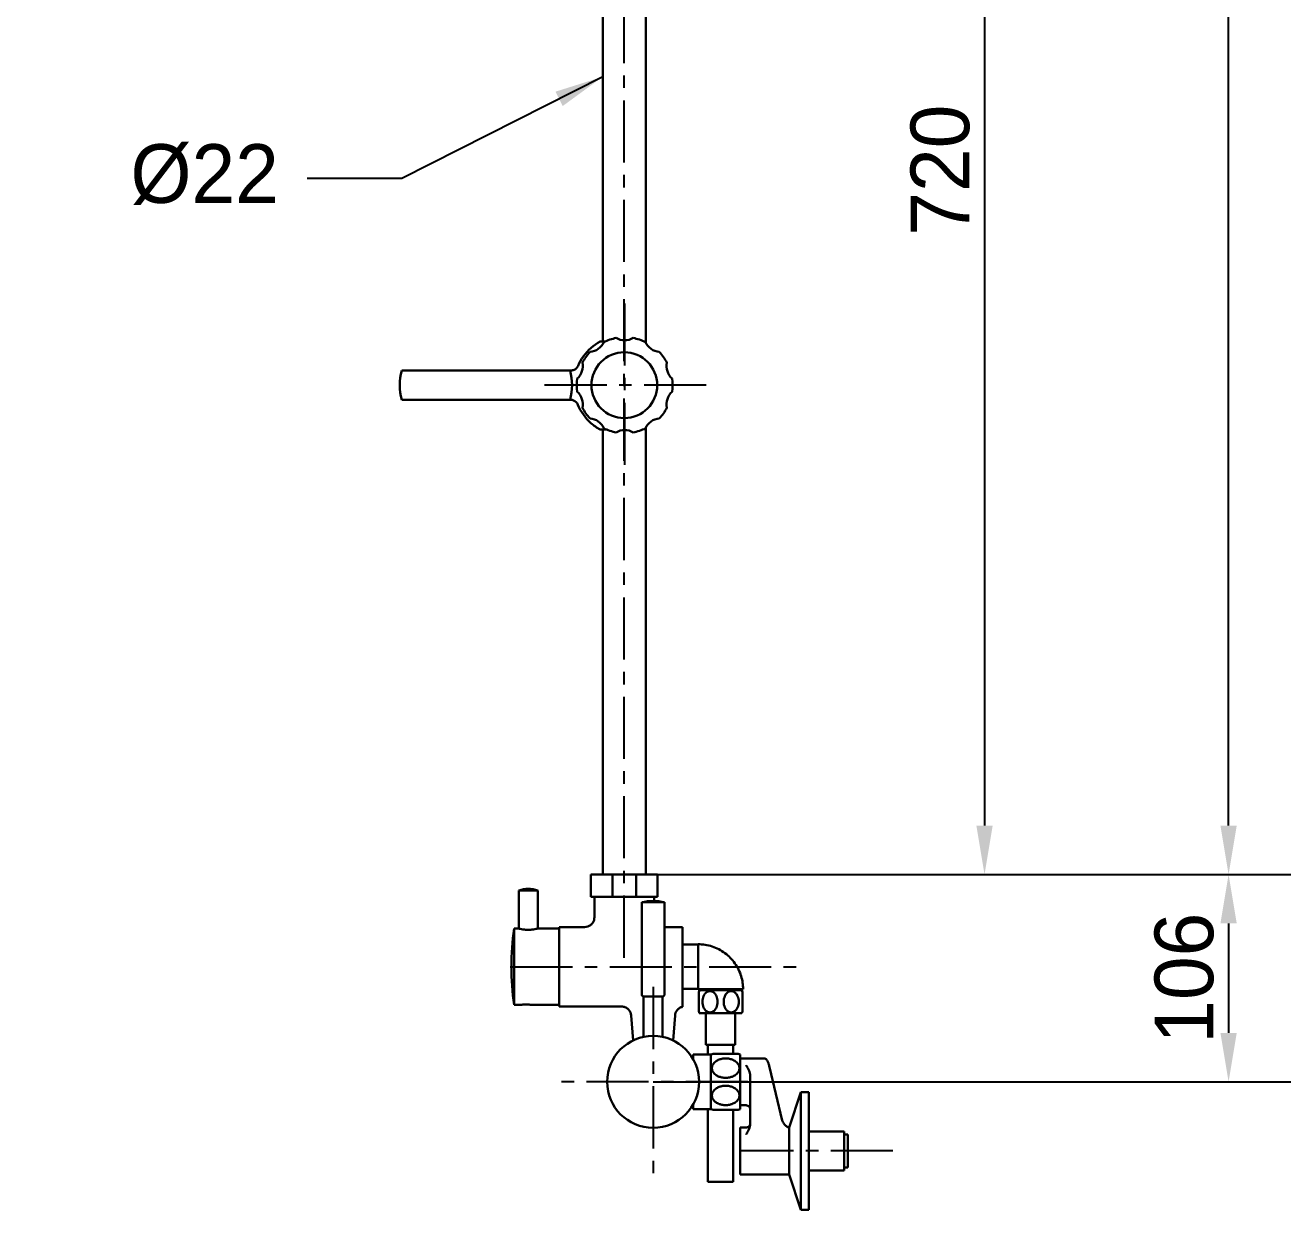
# Model space of a CAD drawing. Header units: millimetres. Extents: x 577 to 7172, y 252 to 2707.
# Drawn here: x 1604 to 2251, y 462 to 1067 of the extents above; entities that cross this region are included whole.
import ezdxf

# ---------------------------------------------------------------- set-up
doc = ezdxf.new("R2010")
doc.units = ezdxf.units.MM
doc.header["$MEASUREMENT"] = 0
doc.linetypes.add('CENTER', pattern=[50.8, 31.75, -6.35, 6.35, -6.35])
for name, color, linetype, lineweight in [('기호(ISO)', 7, 'Continuous', 25), ('외형선(ISO)', 7, 'Continuous', 30), ('치수(ISO)', 7, 'Continuous', 25)]:
    doc.layers.add(name, color=color, linetype=linetype, lineweight=lineweight)
doc.layers.add('중심 표식(ISO)', color=1, linetype='CENTER', lineweight=25, true_color=0xff0000)
doc.layers.add('중심선(ISO)', color=1, linetype='CENTER', lineweight=25, true_color=0xff0000)
doc.styles.add('Tahoma', font='tahoma.ttf')
doc.styles.add('굴림', font='')
doc.styles.get('굴림').set_extended_font_data('援대┝')
doc.dimstyles.new('기본값 (ISO)', dxfattribs={"dimscale": 10, "dimtxt": 3, "dimasz": 2.5, "dimexe": 3.175, "dimexo": 0, "dimgap": 0.762, "dimtad": 1, "dimtoh": 1, "dimdec": 0, "dimzin": 1, "dimdsep": 46, "dimtxsty": '굴림', "dimcen": 0.5, "dimazin": 0, "dimtfac": 1, "dimtdec": 4, "dimtix": 1, "dimtmove": 1, "dimatfit": 3, "dimfxl": 1, "dimtolj": 1, "dimtzin": 1, "dimarcsym": 0})
doc.dimstyles.new('기본값 - 방법 1b (ISO)$7', dxfattribs={"dimscale": 10, "dimtxt": 3.5, "dimasz": 2.5, "dimexe": 3.175, "dimexo": 0, "dimgap": 0.762, "dimtad": 1, "dimtoh": 1, "dimzin": 1, "dimdsep": 46, "dimtxsty": 'Tahoma', "dimcen": 0.09, "dimazin": 0, "dimtfac": 1, "dimtdec": 4, "dimtix": 1, "dimtmove": 1, "dimatfit": 3, "dimfxl": 1, "dimtolj": 1, "dimtzin": 1, "dimarcsym": 0})

# ---------------------------------------------------------------- blocks, each defined once
blk = doc.blocks.new('*D18')
at = {"layer": 'Defpoints', "color": 0}
for p in [(1926.99, 633.11), (1924.74, 527.17), (2218.89, 527.17)]:
    blk.add_point(p, dxfattribs=at)
at = {"layer": '치수(ISO)', "color": 0, "lineweight": -2}
for p, q in [((1926.99, 633.11), (2250.64, 633.11)), ((2218.89, 608.11), (2218.89, 552.17)), ((1924.74, 527.17), (2250.64, 527.17))]:
    blk.add_line(p, q, dxfattribs=at)
at = {"layer": '치수(ISO)', "color": 0}
for points in [[(2223.06, 608.11), (2214.72, 608.11), (2218.89, 633.11)], [(2214.72, 552.17), (2223.06, 552.17), (2218.89, 527.17)]]:
    blk.add_solid(points, dxfattribs=at)
at = {"layer": '치수(ISO)', "color": 0, "insert": (2196.27, 580.14), "char_height": 30, "attachment_point": 5, "rotation": 90, "style": '굴림'}
blk.add_mtext('\\A1;106', dxfattribs=at)
blk = doc.blocks.new('*D21')
at = {"layer": 'Defpoints', "color": 0}
for p in [(1603.83, 1788.08), (2218.89, 1788.08), (1926.99, 633.11)]:
    blk.add_point(p, dxfattribs=at)
at = {"layer": '치수(ISO)', "color": 0, "lineweight": -2}
for p, q in [((1603.83, 1788.08), (2250.64, 1788.08)), ((2218.89, 658.11), (2218.89, 1763.08)), ((1926.99, 633.11), (2250.64, 633.11))]:
    blk.add_line(p, q, dxfattribs=at)
at = {"layer": '치수(ISO)', "color": 0}
for points in [[(2223.06, 1763.08), (2214.72, 1763.08), (2218.89, 1788.08)], [(2214.72, 658.11), (2223.06, 658.11), (2218.89, 633.11)]]:
    blk.add_solid(points, dxfattribs=at)
at = {"layer": '치수(ISO)', "color": 0, "insert": (2196.27, 1210.59), "char_height": 30, "attachment_point": 5, "rotation": 90, "style": '굴림'}
blk.add_mtext('\\A1;1155', dxfattribs=at)
blk = doc.blocks.new('*D28')
at = {"layer": 'Defpoints', "color": 0}
for p in [(2016.98, 1353.11), (1926.99, 633.11), (2094.15, 633.11)]:
    blk.add_point(p, dxfattribs=at)
at = {"layer": '치수(ISO)', "color": 0, "lineweight": -2}
for p, q in [((2016.98, 1353.11), (2125.9, 1353.11)), ((2094.15, 1328.11), (2094.15, 658.11)), ((1926.99, 633.11), (2125.9, 633.11))]:
    blk.add_line(p, q, dxfattribs=at)
at = {"layer": '치수(ISO)', "color": 0}
for points in [[(2098.31, 1328.11), (2089.98, 1328.11), (2094.15, 1353.11)], [(2089.98, 658.11), (2098.31, 658.11), (2094.15, 633.11)]]:
    blk.add_solid(points, dxfattribs=at)
at = {"layer": '치수(ISO)', "color": 0, "insert": (2071.53, 993.11), "char_height": 30, "attachment_point": 5, "rotation": 90, "style": '굴림'}
blk.add_mtext('\\A1;720', dxfattribs=at)

msp = doc.modelspace()

# ---------------------------------------------------------------- linework, layer by layer
at = {"layer": '외형선(ISO)'}
for p, q in [((1898.99, 905.54), (1898.99, 1204.66)), ((1920.99, 905.04), (1920.99, 1206.22)), ((1900.11, 905.54), (1897.61, 905.54)), ((1897.61, 860.54), (1900.93, 860.54)), ((1898.99, 633.11), (1898.99, 860.54)), ((1920.99, 633.11), (1920.99, 861.38)), ((1892.99, 633.11), (1892.99, 621.77)), ((1903.91, 633.11), (1892.99, 633.11)), ((1903.91, 621.77), (1903.91, 633.11)), ((1903.91, 633.11), (1916.07, 633.11)), ((1926.99, 633.11), (1916.07, 633.11)), ((1916.07, 633.11), (1916.07, 621.77)), ((1926.99, 633.11), (1926.99, 621.77)), ((1856.04, 605.47), (1856.04, 624.97)), ((1856.04, 624.97), (1865.74, 624.97)), ((1865.74, 605.47), (1865.74, 624.97)), ((1903.91, 621.77), (1892.99, 621.77)), ((1894.74, 621.77), (1894.74, 611.27)), ((1916.07, 621.77), (1903.91, 621.77)), ((1926.99, 621.77), (1916.07, 621.77)), ((1925.24, 621.77), (1925.24, 619.57)), ((1918.89, 618.96), (1918.89, 571.89)), ((1930.59, 618.96), (1918.89, 618.96)), ((1930.59, 618.96), (1930.59, 571.89)), ((1853.74, 605.47), (1856.04, 605.47)), ((1853.74, 605.47), (1853.74, 566.47)), ((1865.74, 605.47), (1876.74, 605.47)), ((1876.74, 606.27), (1889.74, 606.27)), ((1876.74, 565.67), (1876.74, 606.27)), ((1930.59, 606.27), (1939.74, 606.27)), ((1939.74, 566.32), (1939.74, 606.27)), ((1939.74, 597.32), (1947.74, 597.32)), ((1947.74, 574.47), (1947.74, 597.47)), ((1919.89, 570.8), (1919.89, 550.17)), ((1929.59, 570.8), (1929.59, 550.17)), ((1939.74, 574.62), (1947.74, 574.62)), ((1970.74, 574.47), (1947.74, 574.47)), ((1948.08, 573.07), (1948.08, 563.12)), ((1970.13, 573.93), (1948.35, 573.93)), ((1948.94, 574.47), (1948.94, 573.93)), ((1969.54, 574.47), (1969.54, 573.93)), ((1970.4, 563.12), (1970.4, 573.07)), ((1853.74, 566.47), (1856.74, 566.47)), ((1862.74, 566.47), (1876.74, 566.47)), ((1876.74, 565.67), (1908.53, 565.67)), ((1939.74, 565.52), (1939.74, 566.32)), ((1914.52, 548.34), (1913.51, 561.08)), ((1934.95, 548.34), (1935.97, 561.07)), ((1948.35, 562.26), (1970.13, 562.26)), ((1951.74, 546.14), (1951.74, 562.26)), ((1966.74, 546.14), (1966.74, 562.26)), ((1951.74, 546.14), (1966.74, 546.14)), ((1952.74, 546.14), (1952.74, 541.17)), ((1965.74, 546.14), (1965.74, 541.52)), ((1954.32, 541.17), (1945.23, 541.17)), ((1945.23, 538.67), (1945.23, 541.17)), ((1954.32, 541.17), (1954.32, 513.17)), ((1968.22, 541.52), (1955.42, 541.52)), ((1969.32, 513.17), (1969.32, 541.17)), ((1981.09, 539.17), (1969.32, 539.17)), ((1974.32, 505.4), (1974.32, 530.56)), ((1984.24, 534.71), (1990.79, 507.48)), ((1994.32, 503.82), (2000.32, 521.82)), ((2004.32, 521.82), (2000.32, 521.82)), ((2000.32, 461.82), (2000.32, 521.82)), ((2004.32, 521.82), (2004.32, 461.82)), ((1945.23, 513.17), (1945.23, 515.68)), ((1954.32, 513.17), (1945.23, 513.17)), ((1952.74, 513.17), (1952.74, 476.14)), ((1955.42, 512.82), (1968.22, 512.82)), ((1965.74, 512.82), (1965.74, 476.14)), ((1972.32, 515.17), (1969.32, 515.17)), ((1969.32, 503.82), (1972.32, 503.82)), ((1969.32, 479.82), (1969.32, 503.82)), ((1994.32, 503.87), (1994.32, 502.93)), ((1994.32, 502.93), (1994.32, 502.93)), ((1994.32, 502.04), (1994.32, 502.93)), ((1994.32, 502.04), (1994.32, 500.3)), ((1994.32, 479.82), (1994.32, 500.3)), ((1994.32, 479.82), (1994.32, 500.3)), ((2022.32, 501.82), (2004.32, 501.82)), ((2022.32, 501.82), (2022.32, 481.82)), ((2024.32, 500.32), (2022.32, 500.32)), ((2024.32, 500.32), (2024.32, 483.32)), ((1969.32, 479.82), (1994.32, 479.82)), ((1994.32, 479.82), (2000.32, 461.82)), ((2022.32, 481.82), (2004.32, 481.82)), ((2024.32, 483.32), (2022.32, 483.32)), ((1965.74, 476.14), (1952.74, 476.14)), ((2004.32, 461.82), (2000.32, 461.82))]:
    msp.add_line(p, q, dxfattribs=at)
for centre, radius in [((1910.03, 883.21), 16.81), ((1924.74, 527.17), 23.5)]:
    msp.add_circle(centre, radius, dxfattribs=at)
for centre, radius, start, end in [((1910.2, 883.21), 24.5, 100.13926, 115.86074), ((1910.2, 914.65), 8.5, 239.50495, 300.49505), ((1910.2, 883.21), 24.5, 64.13926, 79.86074), ((1910.2, 883.21), 24.5, 136.13926, 151.86074), ((1891.72, 908.65), 8.5, 275.50495, 336.49505), ((1928.68, 908.65), 8.5, 203.50495, 264.49505), ((1910.2, 883.21), 24.5, 28.13926, 43.86074), ((1880.3, 892.93), 8.5, 311.50495, 12.49505), ((1940.11, 892.93), 8.5, 167.50495, 228.49505), ((1822.05, 883.21), 26.85, 163.7798, 196.2202), ((1856.48, 883.21), 26.85, 343.7798, 16.2202), ((1910.2, 883.21), 24.5, 172.13926, 187.86074), ((1910.2, 883.21), 24.5, 352.13926, 7.86074), ((1880.3, 873.5), 8.5, 347.50495, 48.49505), ((1940.11, 873.5), 8.5, 131.50495, 192.49505), ((1910.2, 883.21), 24.5, 208.13926, 223.86074), ((1910.2, 883.21), 24.5, 316.13926, 331.86074), ((1891.72, 857.78), 8.5, 23.50495, 84.49505), ((1910.03, 883.04), 22.7, 233.45412, 234.69003), ((1910.2, 883.21), 24.5, 244.13926, 259.86074), ((1910.2, 851.77), 8.5, 59.50495, 120.49505), ((1910.2, 883.21), 24.5, 280.13926, 295.86074), ((1928.68, 857.78), 8.5, 95.50495, 156.49505), ((1860.89, 612), 13.85, 69.49872, 110.50128), ((1924.74, 591.52), 28.05, 77.96333, 102.03667), ((1988.33, 585.97), 136, 171.75638, 188.24362), ((1919.98, 571.89), 1.09, 180, 265.03054), ((1929.49, 571.89), 1.09, 274.95673, 359.99893), ((1965.23, 568.1), 17.86, 160.94104, 163.8263), ((1953.24, 568.1), 17.86, 16.1737, 19.05896), ((1965.23, 568.1), 17.86, 196.1737, 199.05896), ((1953.24, 568.1), 17.86, 340.94104, 343.8263), ((1961.82, 519.47), 22.97, 106.1737, 109.05896), ((1961.82, 519.47), 22.97, 70.94104, 73.8263), ((1961.82, 534.88), 22.97, 250.94104, 253.8263), ((1961.82, 534.88), 22.97, 286.1737, 289.05896)]:
    msp.add_arc(centre, radius, start, end, dxfattribs=at)
for points, knots in [([(1897.61, 905.54), (1894.41, 903.77), (1891.4, 901.18), (1889.11, 897.97), (1888.04, 896.47), (1887.12, 894.84), (1886.4, 893.14), (1886.03, 892.28), (1885.28, 891.48), (1884.36, 891.06), (1883.83, 890.83), (1883.25, 890.71), (1882.72, 890.71), (1882.56, 890.71), (1882.41, 890.71), (1882.26, 890.71)], [2.854881, 2.854881, 2.854881, 2.854881, 12.943777, 12.943777, 12.943777, 17.658359, 17.658359, 17.658359, 20.620588, 20.620588, 20.620588, 22.325343, 22.325343, 22.325343, 22.77909, 22.77909, 22.77909, 22.77909]), ([(1796.26, 890.71), (1796.26, 890.71), (1796.77, 890.71), (1798.69, 890.71), (1801.02, 890.71), (1803.23, 890.71), (1805.83, 890.71), (1808.8, 890.71), (1812.1, 890.71), (1815.67, 890.71), (1819.45, 890.71), (1824.55, 890.71), (1831.16, 890.71), (1836.56, 890.71), (1839.26, 890.71)], [-67.544135, -67.544135, -67.544135, -67.544135, -59.439528, -51.334921, -46.990468, -42.646015, -38.209041, -33.772068, -29.335094, -24.898121, -20.553668, -16.209214, -8.104607, 0, 0, 0, 0]), ([(1839.26, 890.71), (1841.97, 890.71), (1847.37, 890.71), (1853.98, 890.71), (1859.08, 890.71), (1862.86, 890.71), (1866.42, 890.71), (1869.72, 890.71), (1872.7, 890.71), (1875.3, 890.71), (1877.51, 890.71), (1879.83, 890.71), (1881.75, 890.71), (1882.26, 890.71), (1882.26, 890.71)], [-67.544135, -67.544135, -67.544135, -67.544135, -59.439528, -51.334921, -46.990468, -42.646015, -38.209041, -33.772068, -29.335094, -24.898121, -20.553668, -16.209214, -8.104607, 0, 0, 0, 0]), ([(1839.26, 875.71), (1836.56, 875.71), (1831.16, 875.71), (1824.55, 875.71), (1819.45, 875.71), (1815.67, 875.71), (1812.1, 875.71), (1808.8, 875.71), (1805.83, 875.71), (1803.23, 875.71), (1801.02, 875.71), (1798.69, 875.71), (1796.77, 875.71), (1796.26, 875.71), (1796.26, 875.71)], [0, 0, 0, 0, 8.104607, 16.209214, 20.553668, 24.898121, 29.335094, 33.772068, 38.209041, 42.646015, 46.990468, 51.334921, 59.439528, 67.544135, 67.544135, 67.544135, 67.544135]), ([(1882.26, 875.71), (1882.26, 875.71), (1881.75, 875.71), (1879.83, 875.71), (1877.51, 875.71), (1875.3, 875.71), (1872.7, 875.71), (1869.72, 875.71), (1866.42, 875.71), (1862.86, 875.71), (1859.08, 875.71), (1853.98, 875.71), (1847.37, 875.71), (1841.97, 875.71), (1839.26, 875.71)], [0, 0, 0, 0, 8.104607, 16.209214, 20.553668, 24.898121, 29.335094, 33.772068, 38.209041, 42.646015, 46.990468, 51.334921, 59.439528, 67.544135, 67.544135, 67.544135, 67.544135]), ([(1882.26, 875.71), (1882.37, 875.71), (1882.47, 875.71), (1882.57, 875.71), (1883.5, 875.71), (1884.54, 875.34), (1885.28, 874.65), (1885.72, 874.25), (1886.06, 873.75), (1886.27, 873.24), (1887.72, 869.71), (1890.06, 866.39), (1892.99, 863.79), (1894.42, 862.53), (1895.98, 861.44), (1897.61, 860.54)], [39.316039, 39.316039, 39.316039, 39.316039, 39.621596, 39.621596, 39.621596, 42.586205, 42.586205, 42.586205, 44.340124, 44.340124, 44.340124, 54.489208, 54.489208, 54.489208, 59.430219, 59.430219, 59.430219, 59.430219]), ([(1889.74, 606.27), (1890.28, 606.27), (1890.83, 606.36), (1891.84, 606.71), (1892.32, 606.96), (1893.17, 607.6), (1893.55, 607.99), (1894.15, 608.86), (1894.39, 609.36), (1894.67, 610.32), (1894.74, 610.8), (1894.74, 611.27)], [0, 0, 0, 0, 0.1621226, 0.1621226, 0.3213497, 0.3213497, 0.4806164, 0.4806164, 0.6398536, 0.6398536, 0.782246, 0.782246, 0.782246, 0.782246]), ([(1856.04, 605.47), (1856.04, 605.47), (1856.16, 605.44), (1856.66, 605.33), (1857.03, 605.25), (1857.89, 605.09), (1858.43, 605.01), (1859.63, 604.89), (1860.28, 604.86), (1860.89, 604.86)], [-0.7341027, -0.7341027, -0.7341027, -0.7341027, -0.5505896, -0.5505896, -0.3670765, -0.3670765, -0.1835382, -0.1835382, 0, 0, 0, 0]), ([(1860.89, 604.86), (1861.5, 604.86), (1862.15, 604.89), (1863.34, 605.01), (1863.89, 605.09), (1864.75, 605.25), (1865.12, 605.33), (1865.62, 605.44), (1865.74, 605.47), (1865.74, 605.47)], [0, 0, 0, 0, 0.1835382, 0.1835382, 0.3670765, 0.3670765, 0.5505896, 0.5505896, 0.7341027, 0.7341027, 0.7341027, 0.7341027]), ([(1947.74, 597.47), (1950.16, 597.47), (1952.61, 597.08), (1957.25, 595.56), (1959.48, 594.4), (1963.4, 591.49), (1965.14, 589.7), (1967.95, 585.71), (1969.05, 583.46), (1970.4, 578.98), (1970.74, 576.71), (1970.74, 574.47)], [0, 0, 0, 0, 0.726933, 0.726933, 1.462513, 1.462513, 2.192949, 2.192949, 2.925745, 2.925745, 3.597785, 3.597785, 3.597785, 3.597785]), ([(1929.59, 570.8), (1929.59, 570.8), (1929.52, 570.8), (1929.23, 570.8), (1929.02, 570.8), (1928.57, 570.8), (1928.37, 570.8), (1927.92, 570.8), (1927.67, 570.8), (1927.15, 570.8), (1926.87, 570.8), (1926.29, 570.8), (1925.98, 570.8), (1925.37, 570.8), (1925.05, 570.8), (1924.42, 570.8), (1924.11, 570.8), (1923.49, 570.8), (1923.19, 570.8), (1922.61, 570.8), (1922.33, 570.8), (1921.8, 570.8), (1921.56, 570.8), (1921.11, 570.8), (1920.91, 570.8), (1920.59, 570.8), (1920.47, 570.8), (1920.21, 570.8), (1920.09, 570.8), (1919.93, 570.8), (1919.89, 570.8), (1919.89, 570.8)], [0.000001, 0.000001, 0.000001, 0.000001, 0.145214, 0.145214, 0.290397, 0.290397, 0.384893, 0.384893, 0.479382, 0.479382, 0.573879, 0.573879, 0.668356, 0.668356, 0.762747, 0.762747, 0.857168, 0.857168, 0.951641, 0.951641, 1.046099, 1.046099, 1.140543, 1.140543, 1.234975, 1.234975, 1.3075, 1.3075, 1.41635, 1.41635, 1.525216, 1.525216, 1.525216, 1.525216]), ([(1951.16, 572.07), (1951.24, 572.17), (1951.32, 572.27), (1951.59, 572.58), (1951.85, 572.82), (1952.23, 573.09), (1952.42, 573.2), (1952.76, 573.37), (1952.97, 573.45), (1953.39, 573.55), (1953.61, 573.57), (1954.01, 573.57), (1954.22, 573.55), (1954.65, 573.45), (1954.86, 573.37), (1955.2, 573.2), (1955.39, 573.09), (1955.77, 572.82), (1956.03, 572.58), (1956.54, 571.99), (1956.86, 571.48), (1957.26, 570.59), (1957.42, 570.1), (1957.62, 569.09), (1957.67, 568.57), (1957.67, 567.62), (1957.62, 567.1), (1957.42, 566.09), (1957.26, 565.61), (1956.86, 564.72), (1956.54, 564.21), (1956.03, 563.62), (1955.77, 563.38), (1955.39, 563.1), (1955.2, 562.99), (1954.86, 562.82), (1954.65, 562.75), (1954.22, 562.65), (1954.01, 562.62), (1953.81, 562.62), (1953.61, 562.62), (1953.39, 562.65), (1952.97, 562.75), (1952.76, 562.82), (1952.42, 562.99), (1952.23, 563.1), (1951.85, 563.38), (1951.59, 563.62), (1951.07, 564.21), (1950.76, 564.72), (1950.36, 565.61), (1950.2, 566.09), (1950, 567.1), (1949.95, 567.62), (1949.95, 568.57), (1950, 569.09), (1950.2, 570.1), (1950.36, 570.59), (1950.71, 571.36), (1950.92, 571.75), (1951.16, 572.07)], [1.139552, 1.139552, 1.139552, 1.139552, 1.177605, 1.177605, 1.272063, 1.272063, 1.333018, 1.333018, 1.401534, 1.401534, 1.47005, 1.47005, 1.538567, 1.538567, 1.607083, 1.607083, 1.668038, 1.668038, 1.762496, 1.762496, 1.919281, 1.919281, 2.062178, 2.062178, 2.205076, 2.205076, 2.347973, 2.347973, 2.49087, 2.49087, 2.647656, 2.647656, 2.742113, 2.742113, 2.803068, 2.803068, 2.871585, 2.871585, 2.940101, 2.940101, 2.940101, 3.008617, 3.008617, 3.077134, 3.077134, 3.138089, 3.138089, 3.232546, 3.232546, 3.389332, 3.389332, 3.532229, 3.532229, 3.675126, 3.675126, 3.818023, 3.818023, 3.960921, 3.960921, 4.079653, 4.079653, 4.079653, 4.079653]), ([(1963.33, 573.23), (1963.37, 573.25), (1963.4, 573.27), (1963.62, 573.37), (1963.83, 573.45), (1964.25, 573.55), (1964.47, 573.57), (1964.87, 573.57), (1965.08, 573.55), (1965.51, 573.45), (1965.71, 573.37), (1966.06, 573.2), (1966.25, 573.09), (1966.63, 572.82), (1966.89, 572.58), (1967.4, 571.99), (1967.72, 571.48), (1968.12, 570.59), (1968.27, 570.1), (1968.48, 569.09), (1968.52, 568.57), (1968.52, 567.62), (1968.48, 567.1), (1968.27, 566.09), (1968.12, 565.61), (1967.72, 564.72), (1967.4, 564.21), (1966.89, 563.62), (1966.63, 563.38), (1966.25, 563.1), (1966.06, 562.99), (1965.71, 562.82), (1965.51, 562.75), (1965.08, 562.65), (1964.87, 562.62), (1964.67, 562.62), (1964.47, 562.62), (1964.25, 562.65), (1963.83, 562.75), (1963.62, 562.82), (1963.27, 562.99), (1963.09, 563.1), (1962.7, 563.38), (1962.45, 563.62), (1961.93, 564.21), (1961.62, 564.72), (1961.22, 565.61), (1961.06, 566.09), (1960.86, 567.1), (1960.81, 567.62), (1960.81, 568.57), (1960.86, 569.09), (1961.06, 570.1), (1961.22, 570.59), (1961.62, 571.48), (1961.93, 571.99), (1962.45, 572.58), (1962.7, 572.82), (1963.05, 573.07), (1963.19, 573.16), (1963.33, 573.23)], [-1.620073, -1.620073, -1.620073, -1.620073, -1.607083, -1.607083, -1.538567, -1.538567, -1.47005, -1.47005, -1.401534, -1.401534, -1.333018, -1.333018, -1.272063, -1.272063, -1.177605, -1.177605, -1.02082, -1.02082, -0.877922, -0.877922, -0.735025, -0.735025, -0.592128, -0.592128, -0.449231, -0.449231, -0.292445, -0.292445, -0.197988, -0.197988, -0.137033, -0.137033, -0.068516, -0.068516, 0, 0, 0, 0.068516, 0.068516, 0.137033, 0.137033, 0.197988, 0.197988, 0.292445, 0.292445, 0.449231, 0.449231, 0.592128, 0.592128, 0.735025, 0.735025, 0.877922, 0.877922, 1.02082, 1.02082, 1.177605, 1.177605, 1.272063, 1.272063, 1.320028, 1.320028, 1.320028, 1.320028]), ([(1856.74, 566.47), (1856.74, 566.47), (1856.81, 566.49), (1857.12, 566.53), (1857.35, 566.56), (1857.88, 566.62), (1858.22, 566.65), (1858.96, 566.69), (1859.36, 566.71), (1859.74, 566.71)], [0.4527974, 0.4527974, 0.4527974, 0.4527974, 0.5659957, 0.5659957, 0.6791939, 0.6791939, 0.7923944, 0.7923944, 0.9055948, 0.9055948, 0.9055948, 0.9055948]), ([(1859.74, 566.71), (1860.12, 566.71), (1860.52, 566.69), (1861.26, 566.65), (1861.59, 566.62), (1862.13, 566.56), (1862.36, 566.53), (1862.66, 566.49), (1862.74, 566.47), (1862.74, 566.47)], [-0.9055948, -0.9055948, -0.9055948, -0.9055948, -0.7923944, -0.7923944, -0.6791939, -0.6791939, -0.5659957, -0.5659957, -0.4527974, -0.4527974, -0.4527974, -0.4527974]), ([(1913.51, 561.08), (1913.47, 561.6), (1913.34, 562.12), (1912.93, 563.09), (1912.64, 563.56), (1911.94, 564.36), (1911.52, 564.7), (1910.61, 565.24), (1910.11, 565.44), (1909.24, 565.64), (1908.89, 565.68), (1908.53, 565.68)], [0.0003308, 0.0003308, 0.0003308, 0.0003308, 0.1569127, 0.1569127, 0.3168371, 0.3168371, 0.4757205, 0.4757205, 0.6346071, 0.6346071, 0.7409012, 0.7409012, 0.7409012, 0.7409012]), ([(1939.74, 565.52), (1939.21, 565.38), (1938.69, 565.16), (1937.78, 564.57), (1937.36, 564.19), (1936.7, 563.35), (1936.44, 562.89), (1936.11, 561.97), (1936.01, 561.52), (1935.97, 561.07)], [0, 0, 0, 0, 0.1639653, 0.1639653, 0.3277406, 0.3277406, 0.4843499, 0.4843499, 0.6197146, 0.6197146, 0.6197146, 0.6197146]), ([(1955.22, 532.43), (1955.2, 532.48), (1955.18, 532.53), (1955.04, 532.81), (1954.94, 533.07), (1954.81, 533.62), (1954.78, 533.9), (1954.78, 534.41), (1954.81, 534.69), (1954.94, 535.23), (1955.04, 535.5), (1955.26, 535.95), (1955.4, 536.19), (1955.75, 536.68), (1956.06, 537.01), (1956.58, 537.46), (1956.86, 537.67), (1957.46, 538.05), (1957.77, 538.21), (1958.62, 538.59), (1959.25, 538.79), (1960.54, 539.05), (1961.21, 539.11), (1962.43, 539.11), (1963.1, 539.05), (1964.4, 538.79), (1965.02, 538.59), (1965.87, 538.21), (1966.19, 538.05), (1966.78, 537.67), (1967.06, 537.46), (1967.58, 537.01), (1967.89, 536.68), (1968.24, 536.19), (1968.39, 535.95), (1968.6, 535.5), (1968.7, 535.23), (1968.83, 534.69), (1968.86, 534.41), (1968.86, 534.15), (1968.86, 533.9), (1968.83, 533.62), (1968.7, 533.07), (1968.6, 532.81), (1968.39, 532.36), (1968.24, 532.12), (1967.89, 531.63), (1967.58, 531.3), (1967.06, 530.84), (1966.78, 530.64), (1966.19, 530.26), (1965.87, 530.1), (1965.02, 529.72), (1964.4, 529.52), (1963.1, 529.25), (1962.43, 529.19), (1961.21, 529.19), (1960.54, 529.25), (1959.25, 529.52), (1958.62, 529.72), (1957.77, 530.1), (1957.46, 530.26), (1956.86, 530.64), (1956.58, 530.84), (1956.06, 531.3), (1955.75, 531.63), (1955.43, 532.08), (1955.32, 532.26), (1955.22, 532.43)], [-2.082951, -2.082951, -2.082951, -2.082951, -2.06625, -2.06625, -1.978157, -1.978157, -1.890065, -1.890065, -1.801972, -1.801972, -1.71388, -1.71388, -1.635509, -1.635509, -1.514064, -1.514064, -1.413273, -1.413273, -1.312482, -1.312482, -1.128757, -1.128757, -0.945032, -0.945032, -0.761307, -0.761307, -0.577582, -0.577582, -0.476792, -0.476792, -0.376001, -0.376001, -0.254555, -0.254555, -0.176185, -0.176185, -0.088092, -0.088092, 0, 0, 0, 0.088092, 0.088092, 0.176185, 0.176185, 0.254555, 0.254555, 0.376001, 0.376001, 0.476792, 0.476792, 0.577582, 0.577582, 0.761307, 0.761307, 0.945032, 0.945032, 1.128757, 1.128757, 1.312482, 1.312482, 1.413273, 1.413273, 1.514064, 1.514064, 1.635509, 1.635509, 1.697178, 1.697178, 1.697178, 1.697178]), ([(1981.09, 539.17), (1981.35, 539.17), (1981.6, 539.12), (1982.06, 538.95), (1982.27, 538.83), (1982.62, 538.57), (1982.75, 538.43), (1983.01, 538.11), (1983.12, 537.93), (1983.46, 537.32), (1983.63, 536.86), (1983.95, 535.85), (1984.09, 535.32), (1984.23, 534.74)], [0.0005164, 0.0005164, 0.0005164, 0.0005164, 0.0887495, 0.0887495, 0.1779221, 0.1779221, 0.2697205, 0.2697205, 0.3910173, 0.3910173, 0.6839929, 0.6839929, 0.9270786, 0.9270786, 0.9270786, 0.9270786]), ([(1974.3, 530.95), (1974.22, 531.8), (1973.89, 532.67), (1973.1, 534.32), (1972.6, 535.18), (1972.35, 535.61), (1972.34, 535.63), (1972.32, 535.66)], [0, 0, 0, 0, 0.3617282, 0.3617282, 0.7344081, 0.7344081, 0.754556, 0.754556, 0.754556, 0.754556]), ([(1956.72, 516.79), (1956.58, 516.89), (1956.46, 516.99), (1956.06, 517.34), (1955.75, 517.67), (1955.4, 518.16), (1955.26, 518.4), (1955.04, 518.85), (1954.94, 519.11), (1954.81, 519.66), (1954.78, 519.94), (1954.78, 520.45), (1954.81, 520.73), (1954.94, 521.27), (1955.04, 521.54), (1955.26, 521.99), (1955.4, 522.23), (1955.75, 522.72), (1956.06, 523.05), (1956.58, 523.5), (1956.86, 523.71), (1957.46, 524.09), (1957.77, 524.25), (1958.62, 524.63), (1959.25, 524.83), (1960.54, 525.09), (1961.21, 525.15), (1962.43, 525.15), (1963.1, 525.09), (1964.4, 524.83), (1965.02, 524.63), (1965.87, 524.25), (1966.19, 524.09), (1966.78, 523.71), (1967.06, 523.5), (1967.58, 523.05), (1967.89, 522.72), (1968.24, 522.23), (1968.39, 521.99), (1968.6, 521.54), (1968.7, 521.27), (1968.83, 520.73), (1968.86, 520.45), (1968.86, 520.19), (1968.86, 519.94), (1968.83, 519.66), (1968.7, 519.11), (1968.6, 518.85), (1968.39, 518.4), (1968.24, 518.16), (1967.89, 517.67), (1967.58, 517.34), (1967.06, 516.88), (1966.78, 516.67), (1966.19, 516.3), (1965.87, 516.14), (1965.02, 515.76), (1964.4, 515.56), (1963.1, 515.29), (1962.43, 515.23), (1961.21, 515.23), (1960.54, 515.29), (1959.25, 515.56), (1958.62, 515.76), (1957.77, 516.14), (1957.46, 516.3), (1957.01, 516.58), (1956.86, 516.69), (1956.72, 516.79)], [1.465155, 1.465155, 1.465155, 1.465155, 1.514064, 1.514064, 1.635509, 1.635509, 1.71388, 1.71388, 1.801972, 1.801972, 1.890065, 1.890065, 1.978157, 1.978157, 2.06625, 2.06625, 2.14462, 2.14462, 2.266066, 2.266066, 2.366857, 2.366857, 2.467647, 2.467647, 2.651372, 2.651372, 2.835097, 2.835097, 3.018822, 3.018822, 3.202547, 3.202547, 3.303338, 3.303338, 3.404129, 3.404129, 3.525574, 3.525574, 3.603945, 3.603945, 3.692037, 3.692037, 3.78013, 3.78013, 3.78013, 3.868222, 3.868222, 3.956315, 3.956315, 4.034685, 4.034685, 4.156131, 4.156131, 4.256922, 4.256922, 4.357712, 4.357712, 4.541437, 4.541437, 4.725162, 4.725162, 4.908887, 4.908887, 5.092612, 5.092612, 5.193403, 5.193403, 5.245285, 5.245285, 5.245285, 5.245285]), ([(1974.32, 513.17), (1974.32, 513.27), (1974.31, 513.37), (1974.29, 513.56), (1974.26, 513.66), (1974.18, 513.96), (1974.08, 514.15), (1973.84, 514.5), (1973.68, 514.65), (1973.34, 514.91), (1973.15, 515.01), (1972.75, 515.14), (1972.53, 515.17), (1972.32, 515.17)], [0, 0, 0, 0, 0.0295764, 0.0295764, 0.058523, 0.058523, 0.1222496, 0.1222496, 0.1859768, 0.1859768, 0.2497206, 0.2497206, 0.3130181, 0.3130181, 0.3130181, 0.3130181]), ([(1972.32, 503.82), (1972.54, 503.82), (1972.76, 503.85), (1973.16, 503.99), (1973.35, 504.09), (1973.69, 504.35), (1973.85, 504.51), (1974.09, 504.85), (1974.18, 505.05), (1974.27, 505.35), (1974.29, 505.44), (1974.31, 505.63), (1974.32, 505.72), (1974.32, 505.82)], [0, 0, 0, 0, 0.064791, 0.064791, 0.1284813, 0.1284813, 0.1922104, 0.1922104, 0.2559369, 0.2559369, 0.2841782, 0.2841782, 0.3130031, 0.3130031, 0.3130031, 0.3130031]), ([(1972.32, 500.3), (1972.34, 500.34), (1972.35, 500.35), (1972.61, 500.81), (1973.1, 501.64), (1973.89, 503.27), (1974.22, 504.16), (1974.3, 505.02)], [-0.010609, -0.010609, -0.010609, -0.010609, 0, 0, 0.2006942, 0.2006942, 0.4026585, 0.4026585, 0.4026585, 0.4026585]), ([(1990.79, 507.47), (1990.91, 506.96), (1991.19, 506.4), (1991.79, 505.55), (1992.03, 505.25), (1992.29, 504.96)], [0, 0, 0, 0, 0.2939163, 0.2939163, 0.4506896, 0.4506896, 0.4506896, 0.4506896]), ([(1992.33, 504.93), (1992.46, 504.79), (1992.63, 504.62), (1993.09, 504.31), (1993.37, 504.15), (1993.88, 503.97), (1994.1, 503.91), (1994.32, 503.87)], [0, 0, 0, 0, 0.1184852, 0.1184852, 0.2355391, 0.2355391, 0.3127114, 0.3127114, 0.3127114, 0.3127114])]:
    msp.add_open_spline(points, degree=3, knots=knots, dxfattribs=at)
for points in [[(1913.51, 561.08), (1913.51, 561.08), (1913.51, 561.08), (1913.51, 561.08)], [(1935.97, 561.07), (1935.97, 561.07), (1935.97, 561.07), (1935.97, 561.07)], [(1990.79, 507.47), (1990.79, 507.47), (1990.78, 507.48), (1990.78, 507.48)], [(1992.33, 504.92), (1992.32, 504.94), (1992.31, 504.95), (1992.29, 504.96)]]:
    msp.add_open_spline(points, degree=3, dxfattribs=at)
for points, weights in [([(1974.32, 530.56), (1974.32, 530.75), (1974.3, 530.95)], [0.97767151965, 0.975196464831, 0.972770765382]), ([(1974.3, 505.02), (1974.32, 505.21), (1974.32, 505.4)], [0.971346040269, 0.973887409385, 0.976483608382])]:
    msp.add_rational_spline(points, weights, degree=2, dxfattribs=at)
at = {"layer": '중심 표식(ISO)'}
for p, q in [((1910.03, 925.03), (1910.03, 841.4)), ((1951.84, 883.21), (1868.21, 883.21)), ((1924.74, 575.67), (1924.74, 478.67)), ((1973.24, 527.17), (1876.24, 527.17))]:
    msp.add_line(p, q, dxfattribs=at)
at = {"layer": '중심선(ISO)'}
for p, q in [((1909.99, 590.61), (1909.99, 1370.61)), ((1851.74, 585.97), (2003.13, 585.97)), ((2047.32, 491.82), (1969.32, 491.82))]:
    msp.add_line(p, q, dxfattribs=at)

# ---------------------------------------------------------------- texts
at = {"layer": '기호(ISO)', "insert": (1733.42, 1006.37), "char_height": 30, "width": 102.3711, "attachment_point": 3, "line_spacing_factor": 0.963855}
msp.add_mtext('\\fﾱﾼﾸﾲ;Ø22', dxfattribs=at)

# ---------------------------------------------------------------- dimensions: what is measured, and where the dimension line sits
at = {"layer": '치수(ISO)'}
for base, p1, p2, picture, middle in [((2218.89, 1788.08), (1926.99, 633.11), (1603.83, 1788.08), '*D21', (2196.27, 1210.59)), ((2094.15, 633.11), (2016.98, 1353.11), (1926.99, 633.11), '*D28', (2071.53, 993.11)), ((2218.89, 527.17), (1926.99, 633.11), (1924.74, 527.17), '*D18', (2196.27, 580.14))]:
    dim = msp.add_linear_dim(base=base, p1=p1, p2=p2, angle=90, dimstyle='기본값 (ISO)', dxfattribs=at)
    dim.commit()
    dim.dimension.update_dxf_attribs({"geometry": picture, "text_midpoint": middle})

# ---------------------------------------------------------------- leaders
at = {"layer": '기호(ISO)'}
msp.add_leader([(1898.99, 1040.83), (1796.28, 988.87), (1747.9, 988.87)], dimstyle='기본값 - 방법 1b (ISO)$7', override={"dimgap": 0.762, "dimtad": 0}, dxfattribs=at)

doc.saveas('drawing.dxf')
